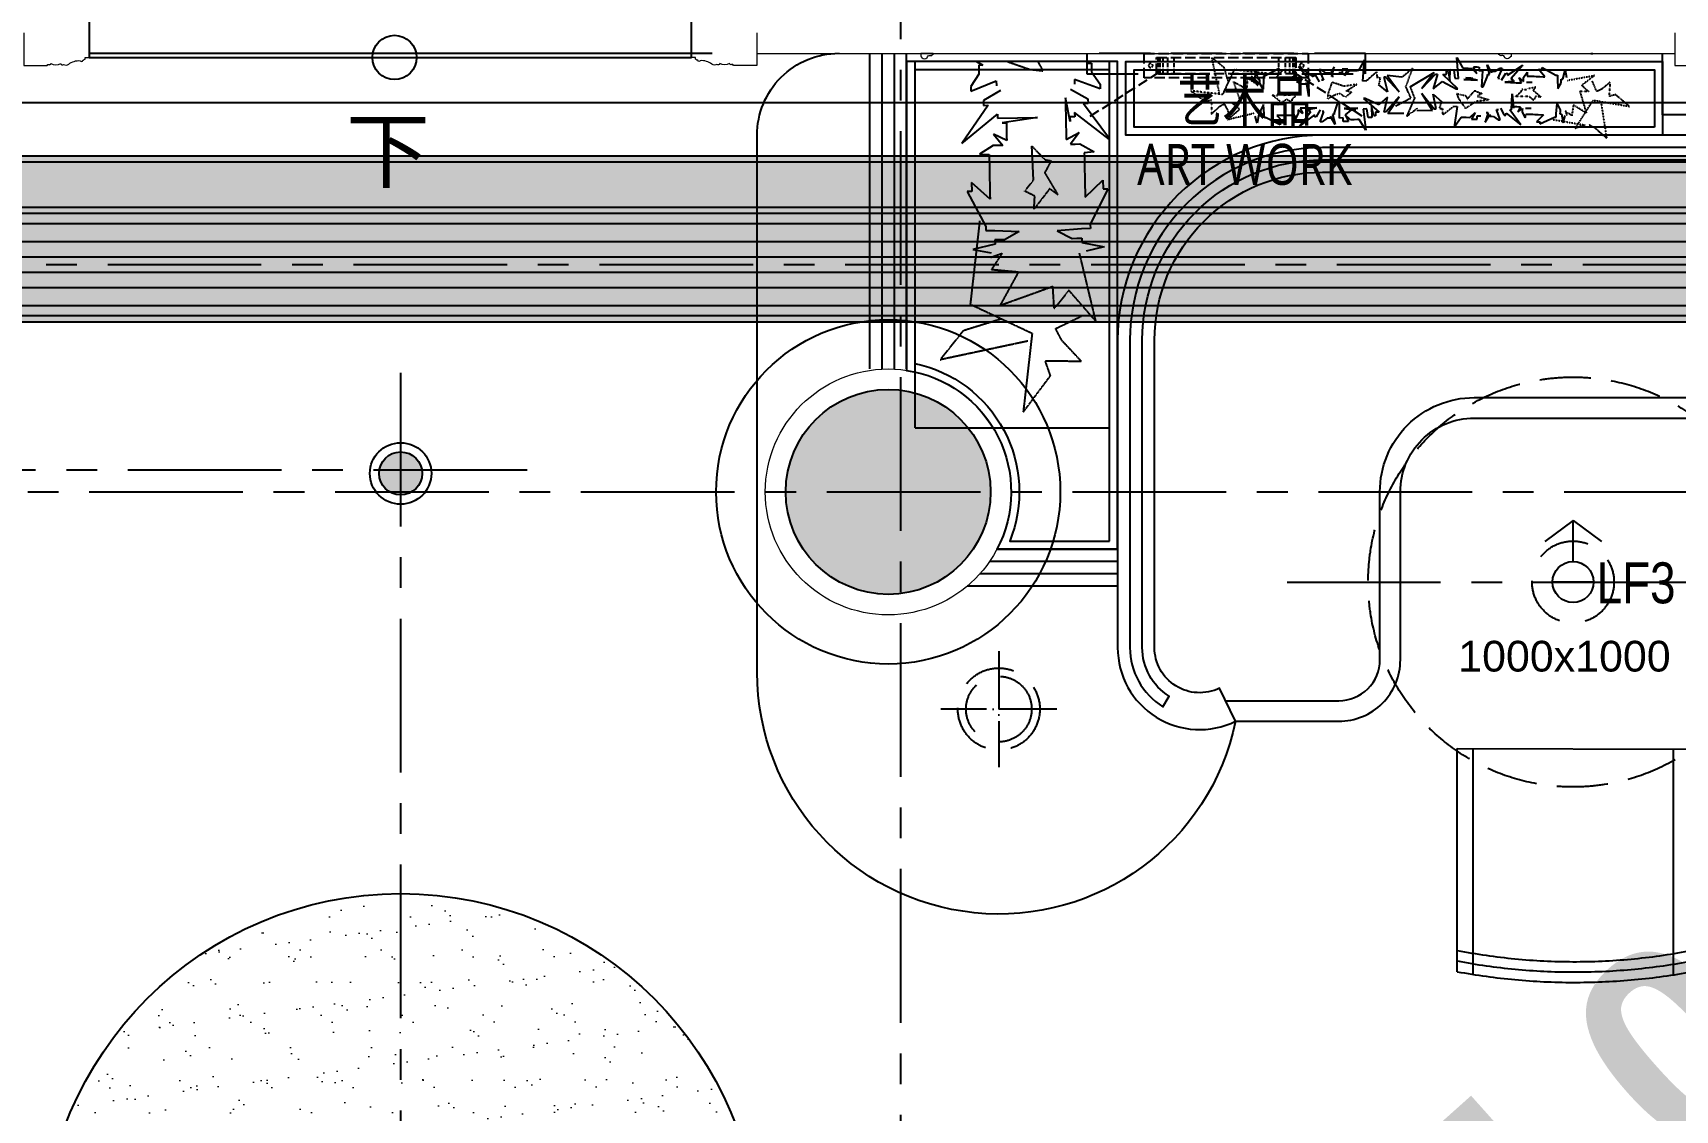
# Model space of a CAD drawing. Header units: millimetres. Extents: x -6033 to 120673, y -816267322945 to 90533.
# Drawn here: x 51262 to 55271, y 69712 to 72340 of the extents above; entities that cross this region are included whole.
import ezdxf
from ezdxf.enums import TextEntityAlignment as Align
from ezdxf.xclip import XClip

# ---------------------------------------------------------------- set-up
doc = ezdxf.new("R2010")
doc.units = ezdxf.units.MM
for name, pattern in [('Hidden', [7.14375, 4.7625, -2.38125]), ('I-AR$0$CENTER', [2, 1.25, -0.25, 0.25, -0.25]), ('I-CEILING$0$CENTER', [2, 1.25, -0.25, 0.25, -0.25]), ('I-PLAN$0$ACAD_ISO02W100', [15, 12, -3]), ('I-PLAN$0$DASH', [0.35, 0.25, -0.1]), ('I-PLAN$0$DASHED', [19.05, 12.7, -6.35]), ('I-PLAN$0$DOTE', [61.468, 50.8, -5.08, 0.508, -5.08]), ('I-PLAN$0$HIDDEN2', [0.1875, 0.125, -0.0625])]:
    doc.linetypes.add(name, pattern=pattern)
for name, color, linetype in [('I-AR$0$A-LOL061W1', 252, 'Continuous'), ('I-AR$0$D-BASE-WALL', 4, 'Continuous'), ('I-CEILING$0$0-LIGHT-RC', 1, 'Continuous'), ('I-CEILING$0$0-LIGHT-TXT', 90, 'Continuous'), ('I-CEILING$0$EQUIP_喷头', 90, 'Continuous'), ('I-CEILING$0$I-GRID', 252, 'I-CEILING$0$CENTER'), ('I-CEILING$0$I-RCP', 2, 'Continuous'), ('I-CEILING$0$I-RCP-AIR', 64, 'Continuous'), ('I-CEILING$0$I-RCP-COVER', 10, 'Continuous'), ('I-PLAN$0$0-建-楼梯', 1, 'Continuous'), ('I-PLAN$0$A-stairs', 2, 'Continuous'), ('I-PLAN$0$FURN', 1, 'Continuous'), ('I-PLAN$0$I-PL-FURN', 1, 'I-PLAN$0$DASH'), ('I-PLAN$0$I-PL-IDS-MILL', 40, 'Continuous'), ('I-PLAN$0$I-PL-LIGHT', 1, 'I-PLAN$0$HIDDEN2'), ('I-PLAN$0$ID-TEXT-HEADING-3', 3, 'Continuous'), ('I-PLAN$0$L-ELEV-MARK', 253, 'Continuous'), ('I-PLAN$0$P-平面活动家具', 1, 'Continuous'), ('ISH-Refe1', 50, 'Continuous'), ('流线', 10, 'Continuous')]:
    doc.layers.add(name, color=color, linetype=linetype)
for name, color, linetype, lineweight in [('I-AR$0$GZET_COL_GRID_1-200_轴线', 8, 'I-AR$0$CENTER', 25), ('I-AR$0$I-SCOPE', 252, 'Continuous', 35), ('I-CEILING$0$_ACM-A-DETL', 7, 'Continuous', 9), ('I-CEILING$0$_ACM-A-HACH', 251, 'Continuous', 9), ('I-PLAN$0$I-PL-WALL-FHINISH', 73, 'Continuous', 13)]:
    doc.layers.add(name, color=color, linetype=linetype, lineweight=lineweight)
doc.styles.add('HB35Norm', font='ARCHSTYL.SHX', dxfattribs={"width": 0.8, "height": 3.5})
doc.styles.add('I-CEILING$0$I-CEILING$0$ar', font='arial.ttf', dxfattribs={"width": 0.8})
doc.styles.add('I-CEILING$0$黑体', font='simhei.ttf', dxfattribs={"height": 600})
doc.styles.add('I-PLAN$0$Arial', font='ARIALUNI.ttf')
doc.styles.add('Key PLAN$0$Arial_B_2', font='arialbd.ttf', dxfattribs={"height": 5})

# ---------------------------------------------------------------- blocks, each defined once
blk = doc.blocks.new('I-AR$0$海龙_1211170131')
at = {"layer": 'I-AR$0$GZET_COL_GRID_1-200_轴线', "ltscale": 300}
for p, q in [((53155, 86275), (53155, 59995)), ((-2225, 70995), (116415, 70995))]:
    blk.add_line(p, q, dxfattribs=at)
blk = doc.blocks.new('I-AR')
at = {"layer": 'I-AR$0$A-LOL061W1'}
blk.add_hatch(color=256, dxfattribs=at).paths.add_polyline_path([(53100, 71220, 1), (53600, 71220, 1)])
at = {"layer": 'I-AR$0$I-SCOPE'}
h = blk.add_hatch(dxfattribs=at)
h.set_pattern_fill('ANSI31', color=256, scale=200)
h.paths.add_polyline_path([(63300, 72640), (66630, 72640), (66630, 70889.4), (90600, 70890), (90600, 66390), (96650, 66390), (96650, 24876.4), (18340, 24876.4), (18340, 66390), (48090, 66390), (48090, 72640), (51400, 72640), (51400, 72649.9), (52869.5, 72649.9), (52869.5, 72640), (55240, 72640), (55240, 72790), (59460, 72790), (59460, 72640), (61830.5, 72640), (61830.5, 72649.9), (63300, 72649.9)], flags=16)
h.paths.add_polyline_path([(7330, 0), (7330, -1770), (11180, -1770), (11180, 0), (18450, 0), (18450, 2900), (27550, 2900), (27550, 18090), (37037.3, 18090), (37037.3, 17350), (96200, 17350), (96200, 18120), (114640, 18120), (114640, 84500), (0, 84500), (0, 0)])
at = {"layer": 'I-AR$0$D-BASE-WALL'}
blk.add_circle((53350, 71220), 250, dxfattribs=at)
at = {"layer": 'I-AR$0$GZET_COL_GRID_1-200_轴线'}
blk.add_blockref('I-AR$0$海龙_1211170131', (225, 225), dxfattribs=at)
blk = doc.blocks.new('I-PLAN$0$091116-BRASSERIE$0$Floor_03$0$Y_03_Floor$0$3rd-Floor-rest$0$A$C41AE3FBC')
at = {"layer": 'I-PLAN$0$I-PL-FURN', "ltscale": 500}
for p, q in [((-9.62, -6), (-9.62, 15.76)), ((9.62, -6.06), (9.62, 15.7))]:
    blk.add_line(p, q, dxfattribs=at)
blk.add_lwpolyline([(11.12, 15.38), (11.12, -6.06), (-11.12, -6), (-11.12, 15.44)], dxfattribs=at)
for centre, radius, start, end in [((-0.15, -45.9), 62.31, 79.5796, 100.1371), ((-0.15, -45.25), 60.66, 79.2974, 100.4193), ((-0.14, -44.6), 59.02, 78.9991, 100.7176)]:
    blk.add_arc(centre, radius, start, end, dxfattribs=at)
blk = doc.blocks.new('I-PLAN$0$K_09291619781205185865')
at = {"layer": 'I-PLAN$0$I-PL-IDS-MILL'}
for p, q in [((-4115.6, 1229.9), (-4115.6, 1999.9)), ((-4025.6, 1229.9), (-4025.6, 1999.9)), ((-3510.6, 790), (-3805.2, 790)), ((-3510.6, 700), (-3877.9, 700))]:
    blk.add_line(p, q, dxfattribs=at)
at = {"layer": 'I-PLAN$0$I-PL-IDS-MILL', "color": 8}
for p, q in [((-4085.6, 1229.9), (-4085.6, 1999.9)), ((-4055.6, 1229.9), (-4055.6, 1999.9)), ((-3510.6, 730), (-3846.9, 730)), ((-3510.6, 760), (-3823.3, 760))]:
    blk.add_line(p, q, dxfattribs=at)
at = {"layer": 'I-PLAN$0$I-PL-IDS-MILL'}
for points in [[(-3222.8, 370.3, -0.902706), (-4390.6, 490), (-4390.6, 1800, -0.414214), (-4190.6, 2000)], [(-3247.2, 420.3), (-2970.6, 420.3, 0.414214), (-2870.6, 520.3), (-2870.6, 930, -0.414214), (-2640.6, 1160), (2499.4, 1160, -0.414214), (2729.4, 930), (2729.4, 520.3, 0.414214), (2829.4, 420.3), (3106.1, 420.3)]]:
    blk.add_lwpolyline(points, format="xyb", dxfattribs=at)
blk.add_lwpolyline([(2869.4, 1800), (-3010.6, 1800, 0.414214), (-3510.6, 1300), (-3510.6, 550, 0.554397), (-3222.8, 370.3), (-3262.3, 451.1, -0.554397), (-3420.6, 550), (-3420.6, 1300, -0.414214), (-3010.6, 1710), (2869.4, 1710, -0.414214), (3279.4, 1300), (3279.4, 550, -0.554397), (3121.2, 451.1), (3081.7, 370.3, 0.554397), (3369.4, 550), (3369.4, 1300, 0.414214)], format="xyb", close=True, dxfattribs=at)
at = {"layer": 'I-PLAN$0$I-PL-IDS-MILL', "color": 8}
blk.add_lwpolyline([(3243.6, 431.3), (3259.5, 405.8, 0.258654), (3339.4, 550), (3339.4, 1300, 0.414214), (2869.4, 1770), (-3010.6, 1770, 0.414214), (-3480.6, 1300), (-3480.6, 550, 0.258654), (-3400.6, 405.8), (-3384.7, 431.3, -0.258654), (-3450.6, 550), (-3450.6, 1300, -0.414214), (-3010.6, 1740), (2869.4, 1740, -0.414214), (3309.4, 1300), (3309.4, 550, -0.258654)], format="xyb", close=True, dxfattribs=at)
blk.add_lwpolyline([(-3222.8, 370.3), (-2970.6, 370.3, 0.414214), (-2820.6, 520.3), (-2820.6, 930, -0.414214), (-2640.6, 1110), (2499.4, 1110, -0.414214), (2679.4, 930), (2679.4, 520.3, 0.414214), (2829.4, 370.3), (3081.7, 370.3)], format="xyb", dxfattribs=at)
blk = doc.blocks.new('*U472')
at = {"layer": 'I-PLAN$0$I-PL-WALL-FHINISH'}
blk.add_lwpolyline([(0, 0), (2240.5, 0)], dxfattribs=at)
for points in [[(205, -1), (200, -1), (200, 0), (205, 0)], [(2035.5, -1), (2040.5, -1), (2040.5, 0), (2035.5, 0)]]:
    blk.add_lwpolyline(points, close=True, dxfattribs=at)
for points in [[(400, 0), (400, -8, -0.320816), (402.7, -10.6), (403.3, -10.6, 0.466827), (414.7, -10.6), (415.3, -10.6, -0.468154), (422.7, -5.5), (423.3, -4.8, 0.645582), (426.7, -4.6), (427.3, -4.6, -0.415157), (430, -3.3), (430, 0)], [(1840.5, 0), (1840.5, -8, 0.320816), (1837.8, -10.6), (1837.2, -10.6, -0.466827), (1825.8, -10.6), (1825.2, -10.6, 0.468154), (1817.8, -5.5), (1817.2, -4.8, -0.645582), (1813.8, -4.6), (1813.2, -4.6, 0.415157), (1810.5, -3.3), (1810.5, 0)]]:
    blk.add_lwpolyline(points, format="xyb", close=True, dxfattribs=at)
blk = doc.blocks.new('I-PLAN$0$海龙工具_镜前灯')
at = {"color": 8, "linetype": 'I-PLAN$0$DASH', "ltscale": 40}
for p, q in [((-167, 143.5), (-167, 103.5)), ((-162.2, 143.5), (-162.2, 103.5)), ((-154.5, 143.5), (-154.5, 103.5)), ((-143.4, 143.5), (-143.4, 103.5)), ((-127.5, 143.5), (-127.5, 103.5)), ((127.8, 143.5), (127.8, 103.5)), ((143.8, 143.5), (143.8, 103.5)), ((154.9, 143.5), (154.9, 103.5)), ((162.6, 143.5), (162.6, 103.5)), ((167.4, 143.5), (167.4, 103.5))]:
    blk.add_line(p, q, dxfattribs=at)
at = {"color": 8, "linetype": 'I-PLAN$0$DASH', "ltscale": 100}
for p, q in [((-331.6, 0.4), (-169.8, 103.5)), ((332, 0.4), (170.2, 103.5))]:
    blk.add_line(p, q, dxfattribs=at)
at = {"linetype": 'I-PLAN$0$DASH', "ltscale": 100}
blk.add_lwpolyline([(-199.8, 93.5), (200.2, 93.5), (200.2, 153.5), (-199.8, 153.5)], close=True, dxfattribs=at)
at = {"color": 8, "linetype": 'I-PLAN$0$DASH', "ltscale": 100}
blk.add_lwpolyline([(-169.8, 103.5), (170.2, 103.5), (170.2, 143.5), (-169.8, 143.5)], close=True, dxfattribs=at)
at = {"color": 8, "linetype": 'I-PLAN$0$DASH', "ltscale": 31.415927}
for centre in [(-184.2, 123.9), (184.6, 123.9)]:
    blk.add_circle(centre, 5, dxfattribs=at)
blk = doc.blocks.new('I-PLAN$0$海龙_1212224832')
at = {"layer": 'I-PLAN$0$I-PL-LIGHT', "linetype": 'I-PLAN$0$DOTE', "ltscale": 2.783885}
for p, q in [((0, 0), (0, -282.8)), ((141.4, -141.4), (-141.4, -141.4))]:
    blk.add_line(p, q, dxfattribs=at)
at = {"layer": 'I-PLAN$0$I-PL-LIGHT', "linetype": 'I-PLAN$0$DASHED', "ltscale": 10}
for radius in [100, 80]:
    blk.add_circle((0, -141.4), radius, dxfattribs=at)
blk = doc.blocks.new('I-PLAN$0$2008092313492155')
at = {"color": 8, "linetype": 'Continuous'}
for p, q in [((934.4, 242.3), (896.3, 177.2)), ((922.7, 113.9), (934.4, 242.3)), ((1506.5, 129.9), (1497.3, 258.4)), ((1497.3, 258.4), (1534.1, 192.7)), ((623.4, 138.9), (530.1, 203.5)), ((530.1, 203.5), (602.1, 116.8)), ((748.4, 201), (721.6, 152.3)), ((733.4, 140.9), (748.4, 201)), ((1682.5, 213.5), (1708.3, 164.3)), ((1696.2, 153.1), (1682.5, 213.5)), ((1806.2, 148.9), (1900.7, 211.6)), ((1900.7, 211.6), (1827, 126.4)), ((271.8, 176.5), (263, 132.2)), ((284.9, 122.4), (271.8, 176.5)), ((413.1, 190.7), (327.9, 144.9)), ((394.7, 134.6), (435, 179.6)), ((413.3, 179.2), (413.1, 190.7)), ((435, 179.6), (413.3, 179.2)), ((413.3, 179.2), (413.3, 179.2)), ((435, 179.6), (435, 179.6)), ((504.4, 160.8), (503.3, 136.6)), ((525.2, 126.9), (504.4, 160.8)), ((504.4, 160.8), (504.4, 160.8)), ((669.1, 181.5), (657.5, 181.3)), ((657.5, 181.3), (682.7, 119.5)), ((657.5, 181.3), (657.5, 181.3)), ((669.1, 181.5), (669.1, 181.5)), ((699.7, 162), (669.1, 181.5)), ((711.3, 162.2), (699.7, 162)), ((699.7, 162), (699.7, 162)), ((721.4, 162.4), (711.3, 162.2)), ((711.3, 162.2), (711.3, 162.2)), ((721.6, 152.3), (721.4, 162.4)), ((798.1, 163.8), (776.4, 163.4)), ((809.3, 185.8), (797.7, 185.5)), ((797.7, 185.5), (798.1, 163.8)), ((797.7, 185.5), (797.7, 185.5)), ((819.4, 185.9), (809.3, 185.8)), ((809.3, 185.8), (809.3, 185.8)), ((811.7, 145.5), (831, 186.2)), ((842.8, 176.2), (811.7, 145.5)), ((831, 186.2), (819.4, 185.9)), ((819.4, 185.9), (819.4, 185.9)), ((864.5, 176.7), (842.8, 176.2)), ((842.8, 176.2), (842.8, 176.2)), ((886.2, 177.1), (864.5, 176.7)), ((864.5, 176.7), (864.5, 176.7)), ((896.3, 177.2), (886.2, 177.1)), ((886.2, 177.1), (886.2, 177.1)), ((896.3, 177.2), (896.3, 177.2)), ((1211.4, 78.6), (1357.7, 166.1)), ((1357.7, 166.1), (1283.7, 68.5)), ((1357.7, 166.1), (1357.7, 166.1)), ((1432.6, 153.1), (1433, 163.3)), ((1433, 163.3), (1433.4, 174.8)), ((1433, 163.3), (1433, 163.3)), ((1433.4, 174.8), (1433.4, 174.8)), ((1433.4, 174.8), (1445, 174.4)), ((1445, 174.4), (1454.4, 117.7)), ((1445, 174.4), (1445, 174.4)), ((1454.4, 117.7), (1456.9, 184.1)), ((1456.9, 184.1), (1478.6, 183.2)), ((1478.6, 183.2), (1484.8, 130.7)), ((1478.6, 183.2), (1478.6, 183.2)), ((1534.1, 192.7), (1534.1, 192.7)), ((1534.1, 192.7), (1544.2, 192.3)), ((1544.2, 192.3), (1544.2, 192.3)), ((1544.2, 192.3), (1565.9, 191.4)), ((1565.9, 191.4), (1565.9, 191.4)), ((1565.9, 191.4), (1587.6, 190.6)), ((1587.6, 190.6), (1618.1, 159.3)), ((1587.6, 190.6), (1587.6, 190.6)), ((1618.1, 159.3), (1599.5, 200.3)), ((1599.5, 200.3), (1611.1, 199.8)), ((1611.1, 199.8), (1611.1, 199.8)), ((1611.1, 199.8), (1621.2, 199.5)), ((1621.2, 199.5), (1621.2, 199.5)), ((1621.2, 199.5), (1632.8, 199)), ((1632.8, 199), (1632, 177.3)), ((1632, 177.3), (1653.7, 176.5)), ((1632.8, 199), (1632.8, 199)), ((1653.7, 176.5), (1647.9, 78.5)), ((1708.3, 164.3), (1708.7, 174.4)), ((1708.7, 174.4), (1718.8, 174)), ((1718.8, 174), (1718.8, 174)), ((1718.8, 174), (1730.3, 173.5)), ((1730.3, 173.5), (1761.3, 192.5)), ((1730.3, 173.5), (1730.3, 173.5)), ((1772.9, 192), (1746.5, 130.7)), ((1761.3, 192.5), (1761.3, 192.5)), ((1761.3, 192.5), (1772.9, 192)), ((1769.2, 119.7), (1795.1, 160.9)), ((1772.9, 192), (1772.9, 192)), ((1795.1, 160.9), (1795.1, 160.9)), ((1795.1, 160.9), (1806.6, 160.5)), ((1806.6, 160.5), (1806.2, 148.9)), ((1806.6, 160.5), (1806.6, 160.5)), ((1904.2, 135), (1925.6, 168.5)), ((1925.6, 168.5), (1926.2, 144.3)), ((1925.6, 168.5), (1925.6, 168.5)), ((1995.3, 185.9), (2017, 185)), ((1995.3, 185.9), (1995.3, 185.9)), ((2034.7, 140.1), (1995.3, 185.9)), ((2017, 185), (2017.4, 196.6)), ((2017, 185), (2017, 185)), ((2017.4, 196.6), (2101.7, 149.1)), ((2144.3, 125.8), (2158.4, 179.6)), ((2158.4, 179.6), (2166.4, 135.1)), ((295, 122.6), (284.9, 122.4)), ((295, 122.6), (295, 122.6)), ((295.2, 111.1), (295, 122.6)), ((318.2, 123.1), (315.3, 63.7)), ((327.9, 144.9), (317.8, 144.8)), ((317.8, 144.8), (318.2, 123.1)), ((317.8, 144.8), (317.8, 144.8)), ((318.2, 123.1), (318.2, 123.1)), ((327.9, 144.9), (327.9, 144.9)), ((404.8, 134.8), (394.7, 134.6)), ((394.7, 134.6), (394.7, 134.6)), ((426.5, 135.2), (404.8, 134.8)), ((404.8, 134.8), (404.8, 134.8)), ((448.3, 135.6), (426.5, 135.2)), ((426.5, 135.2), (426.5, 135.2)), ((459.8, 135.8), (448.3, 135.6)), ((448.3, 135.6), (448.3, 135.6)), ((481.5, 136.2), (459.8, 135.8)), ((459.8, 135.8), (459.8, 135.8)), ((493.1, 136.5), (481.5, 136.2)), ((481.5, 136.2), (481.5, 136.2)), ((503.3, 136.6), (493.1, 136.5)), ((493.1, 136.5), (493.1, 136.5)), ((503.3, 136.6), (503.3, 136.6)), ((525.2, 126.9), (525.2, 126.9)), ((525.4, 115.3), (525.2, 126.9)), ((552.8, 126.4), (525.6, 103.8)), ((537.4, 93.9), (552.8, 126.4)), ((634.8, 150.7), (623.2, 150.5)), ((623.2, 150.5), (623.4, 138.9)), ((623.2, 150.5), (623.2, 150.5)), ((634.8, 150.7), (634.8, 150.7)), ((659.7, 108.9), (634.8, 150.7)), ((745, 141.1), (733.4, 140.9)), ((745, 141.1), (745, 141.1)), ((1018.7, 136.1), (1007.1, 135.9)), ((1018.7, 136.1), (1018.7, 136.1)), ((1062.1, 136.9), (1050.6, 136.7)), ((1050.6, 136.7), (1074.3, 47.2)), ((1144.2, 48.1), (1062.1, 136.9)), ((1072.1, 147.2), (1072.1, 147.2)), ((1162.2, 136.6), (1072.1, 147.2)), ((1072.1, 147.2), (1144.2, 48.1)), ((1283.7, 68.5), (1367.5, 155.6)), ((1379.1, 155.2), (1353.5, 66.2)), ((1367.5, 155.6), (1379.1, 155.2)), ((1410.9, 154), (1410.9, 154)), ((1502.1, 66.5), (1410.9, 154)), ((1410.9, 154), (1422.5, 153.5)), ((1422.5, 153.5), (1422.5, 153.5)), ((1422.5, 153.5), (1432.6, 153.1)), ((1432.6, 153.1), (1432.6, 153.1)), ((1484.8, 130.7), (1506.5, 129.9)), ((1484.8, 130.7), (1484.8, 130.7)), ((1539.1, 122.5), (1539.1, 122.5)), ((1560.8, 121.6), (1539.1, 122.5)), ((1539.1, 122.5), (1623, 119.2)), ((1551.1, 133.6), (1561.3, 133.2)), ((1623, 119.2), (1551.1, 133.6)), ((1561.3, 133.2), (1572.8, 132.8)), ((1561.3, 133.2), (1561.3, 133.2)), ((1572.8, 132.8), (1583, 132.4)), ((1572.8, 132.8), (1572.8, 132.8)), ((1583, 132.4), (1594.5, 131.9)), ((1583, 132.4), (1583, 132.4)), ((1594.5, 131.9), (1594.5, 131.9)), ((1658, 78.1), (1684.3, 143.5)), ((1684.3, 143.5), (1684.7, 153.6)), ((1684.3, 143.5), (1684.3, 143.5)), ((1684.7, 153.6), (1684.7, 153.6)), ((1684.7, 153.6), (1696.2, 153.1)), ((1746.5, 130.7), (1758.1, 130.3)), ((1746.5, 130.7), (1746.5, 130.7)), ((1758.1, 130.3), (1758.1, 130.3)), ((1827, 126.4), (1837.2, 126)), ((1837.2, 126), (1836.7, 114.4)), ((1876.5, 135), (1903.3, 111.9)), ((1891.3, 102.2), (1876.5, 135)), ((1903.3, 111.9), (1903.7, 123.4)), ((1903.7, 123.4), (1904.2, 135)), ((1903.7, 123.4), (1903.7, 123.4)), ((1904.2, 135), (1904.2, 135)), ((1926.2, 144.3), (1926.2, 144.3)), ((1926.2, 144.3), (1936.4, 143.9)), ((1936.4, 143.9), (1936.4, 143.9)), ((1936.4, 143.9), (1947.9, 143.5)), ((1947.9, 143.5), (1947.9, 143.5)), ((1947.9, 143.5), (1969.6, 142.6)), ((1969.6, 142.6), (1969.6, 142.6)), ((1969.6, 142.6), (1981.2, 142.2)), ((1981.2, 142.2), (1981.2, 142.2)), ((1981.2, 142.2), (2002.9, 141.4)), ((2002.9, 141.4), (2002.9, 141.4)), ((2002.9, 141.4), (2024.6, 140.5)), ((2024.6, 140.5), (2024.6, 140.5)), ((2024.6, 140.5), (2034.7, 140.1)), ((2034.7, 140.1), (2034.7, 140.1)), ((2101.7, 149.1), (2101.7, 149.1)), ((2101.7, 149.1), (2111.9, 148.7)), ((2111.9, 148.7), (2111, 127.1)), ((2111, 127.1), (2112.8, 67.6)), ((2111, 127.1), (2111, 127.1)), ((2111.9, 148.7), (2111.9, 148.7)), ((2133.7, 114.6), (2134.2, 126.2)), ((2134.2, 126.2), (2134.2, 126.2)), ((2134.2, 126.2), (2144.3, 125.8)), ((295.2, 111.1), (295.2, 111.1)), ((295.5, 99.5), (295.2, 111.1)), ((295.5, 99.5), (295.5, 99.5)), ((315.3, 63.7), (295.5, 99.5)), ((525.4, 115.3), (525.4, 115.3)), ((525.6, 103.8), (525.4, 115.3)), ((525.6, 103.8), (525.6, 103.8)), ((547.5, 94.1), (537.4, 93.9)), ((559.1, 94.3), (547.5, 94.1)), ((547.5, 94.1), (547.5, 94.1)), ((570.6, 94.5), (559.1, 94.3)), ((559.1, 94.3), (559.1, 94.3)), ((580.8, 94.7), (570.6, 94.5)), ((570.6, 94.5), (570.6, 94.5)), ((580.6, 104.8), (580.8, 94.7)), ((580.6, 104.8), (580.6, 104.8)), ((593.8, 18.6), (580.6, 104.8)), ((580.8, 94.7), (580.8, 94.7)), ((602.1, 116.8), (592, 116.6)), ((592, 116.6), (593.8, 18.6)), ((682.7, 119.5), (671.1, 119.3)), ((671.1, 119.3), (671.1, 119.3)), ((682.7, 119.5), (682.7, 119.5)), ((944.4, 114.3), (922.7, 113.9)), ((1074.3, 47.2), (1019.1, 92.4)), ((1019.1, 92.4), (1019.1, 92.4)), ((1353.5, 66.2), (1409.6, 110.3)), ((1409.6, 110.3), (1409.6, 110.3)), ((1409.6, 110.3), (1492, 66.9)), ((1848.3, 114), (1789.7, 106.1)), ((1789.7, 106.1), (1858, 103.5)), ((1789.7, 106.1), (1789.7, 106.1)), ((1836.7, 114.4), (1836.7, 114.4)), ((1836.7, 114.4), (1848.3, 114)), ((1848.3, 114), (1848.3, 114)), ((1858, 103.5), (1858, 103.5)), ((1858, 103.5), (1869.6, 103)), ((1869.6, 103), (1869.6, 103)), ((1869.6, 103), (1881.2, 102.6)), ((1881.2, 102.6), (1881.2, 102.6)), ((1881.2, 102.6), (1891.3, 102.2)), ((1903.3, 111.9), (1903.3, 111.9)), ((1922.5, 107.7), (1932.6, 107.3)), ((1932.6, 107.3), (1944.2, 106.9)), ((1932.6, 107.3), (1932.6, 107.3)), ((1944.2, 106.9), (1955.7, 106.5)), ((1944.2, 106.9), (1944.2, 106.9)), ((1955.7, 106.5), (1955.7, 106.5)), ((2112.8, 67.6), (2133.3, 103)), ((2133.3, 103), (2133.7, 114.6)), ((2133.3, 103), (2133.3, 103)), ((2133.7, 114.6), (2133.7, 114.6)), ((315.3, 63.7), (315.3, 63.7)), ((1492, 66.9), (1502.1, 66.5)), ((1492, 66.9), (1492, 66.9)), ((1502.1, 66.5), (1502.1, 66.5)), ((1647.9, 78.5), (1658, 78.1)), ((1647.9, 78.5), (1647.9, 78.5)), ((1658, 78.1), (1658, 78.1)), ((2112.8, 67.6), (2112.8, 67.6)), ((593.8, 18.6), (593.8, 18.6)), ((936.8, 6.7), (926.6, 6.6)), ((926.6, 6.6), (926.6, 6.6)), ((926.6, 6.6), (1022.7, -75.6)), ((936.8, 6.7), (936.8, 6.7)), ((1021.4, -31.9), (936.8, 6.7)), ((1074.9, 15.3), (1021.4, -31.9)), ((1054.5, -75), (1074.9, 15.3)), ((1144.8, 17), (1066.1, -74.8)), ((1076.4, -84.7), (1144.8, 17)), ((1348.8, -65.7), (1282.5, 37.4)), ((1282.5, 37.4), (1359.4, -55.9)), ((1352.3, 34.3), (1404.8, -13.9)), ((1370.9, -56.4), (1352.3, 34.3)), ((1829.9, -62.4), (1833.7, 35.5)), ((1833.7, 35.5), (1833.7, 35.5)), ((1833.7, 35.5), (1841.9, -51.3)), ((317, -29.4), (298.5, -65.9)), ((322.1, -88.6), (317, -29.4)), ((317, -29.4), (317, -29.4)), ((771.6, -13.9), (749.1, -80.7)), ((781.7, -13.8), (771.6, -13.9)), ((771.6, -13.9), (771.6, -13.9)), ((781.5, -111.9), (781.7, -13.8)), ((781.7, -13.8), (781.7, -13.8)), ((1021.4, -31.9), (1021.4, -31.9)), ((1404.8, -13.9), (1404.8, -13.9)), ((1478.2, -40.1), (1499.9, -40.9)), ((2102.9, -84.5), (2109.2, -25.4)), ((2109.2, -25.4), (2109.2, -25.4)), ((2109.2, -25.4), (2126.9, -62.3)), ((298.5, -65.9), (298.5, -65.9)), ((298.5, -65.9), (298.8, -77.5)), ((298.8, -77.5), (298.8, -77.5)), ((298.8, -77.5), (299, -89.1)), ((556.7, -83.2), (528.7, -61.6)), ((528.7, -61.6), (528.7, -61.6)), ((528.7, -61.6), (528.9, -73.2)), ((528.9, -73.2), (528.9, -73.2)), ((528.9, -73.2), (529.1, -84.8)), ((536.9, -161.1), (605.6, -71.8)), ((550.2, -51.1), (540.1, -51.3)), ((540.1, -51.3), (556.7, -83.2)), ((561.8, -50.9), (550.2, -51.1)), ((550.2, -51.1), (550.2, -51.1)), ((573.4, -50.7), (561.8, -50.9)), ((561.8, -50.9), (561.8, -50.9)), ((641.8, -49.4), (573.4, -50.7)), ((573.4, -50.7), (573.4, -50.7)), ((583.7, -60.6), (641.8, -49.4)), ((595.3, -60.4), (583.7, -60.6)), ((583.7, -60.6), (583.7, -60.6)), ((595.5, -72), (595.3, -60.4)), ((595.3, -60.4), (595.3, -60.4)), ((605.6, -71.8), (595.5, -72)), ((662.9, -61.8), (639.5, -104.4)), ((641.8, -49.4), (641.8, -49.4)), ((663.4, -134.2), (686.3, -71.5)), ((686.3, -71.5), (674.7, -71.7)), ((674.7, -71.7), (674.7, -71.7)), ((686.3, -71.5), (686.3, -71.5)), ((892.8, -51.4), (808.9, -53)), ((808.9, -53), (881.5, -63.2)), ((849.6, -63.8), (816.1, -92.7)), ((859.8, -63.6), (849.6, -63.8)), ((849.6, -63.8), (849.6, -63.8)), ((871.3, -63.4), (859.8, -63.6)), ((859.8, -63.6), (859.8, -63.6)), ((871.1, -51.8), (892.8, -51.4)), ((881.5, -63.2), (871.3, -63.4)), ((871.3, -63.4), (871.3, -63.4)), ((892.8, -51.4), (892.8, -51.4)), ((947.6, -56.6), (925.9, -57)), ((925.9, -57), (942.3, -184.8)), ((947.6, -56.6), (947.6, -56.6)), ((956.7, -108.6), (947.6, -56.6)), ((977.1, -41.9), (978.4, -108.2)), ((989.8, -97.9), (977.1, -41.9)), ((1011.1, -75.8), (1000.9, -76)), ((1000.9, -76), (1000.9, -76)), ((1000.9, -76), (1001.1, -86.1)), ((1022.7, -75.6), (1011.1, -75.8)), ((1011.1, -75.8), (1011.1, -75.8)), ((1022.7, -75.6), (1022.7, -75.6)), ((1066.1, -74.8), (1054.5, -75)), ((1252.4, -63.5), (1348.8, -65.7)), ((1348.8, -65.7), (1348.8, -65.7)), ((1359.4, -55.9), (1370.9, -56.4)), ((1402.8, -57.6), (1402.8, -57.6)), ((1402.8, -57.6), (1414.3, -58)), ((1499.9, -40.9), (1480.9, -168.4)), ((1576.1, -107.7), (1608.9, -78.8)), ((1608.9, -78.8), (1587.3, -118.3)), ((1687.3, -78.7), (1669, -137.8)), ((1675.8, -78.2), (1687.3, -78.7)), ((1675.8, -78.2), (1675.8, -78.2)), ((1739.2, -60.2), (1739.2, -60.2)), ((1739.2, -60.2), (1750.7, -60.6)), ((1760.8, -123.3), (1739.2, -60.2)), ((1750.7, -60.6), (1750.7, -60.6)), ((1762.7, -50.9), (1785.3, -94)), ((1819.8, -62.1), (1829.9, -62.4)), ((1886.7, -152.7), (1819.8, -62.1)), ((1841.9, -51.3), (1842.3, -41.2)), ((1841.9, -51.3), (1841.9, -51.3)), ((1842.3, -41.2), (1852.5, -41.6)), ((1842.3, -41.2), (1842.3, -41.2)), ((1852.5, -41.6), (1864, -42)), ((1852.5, -41.6), (1852.5, -41.6)), ((1864, -42), (1875.6, -42.5)), ((1864, -42), (1864, -42)), ((1885.7, -42.9), (1868.4, -74.5)), ((1868.4, -74.5), (1896.9, -53.4)), ((1875.6, -42.5), (1885.7, -42.9)), ((1875.6, -42.5), (1875.6, -42.5)), ((1896.5, -65), (1896, -76.6)), ((1896, -76.6), (1896, -76.6)), ((1896, -76.6), (1914.8, -111.5)), ((1896.9, -53.4), (1896.5, -65)), ((1896.5, -65), (1896.5, -65)), ((1896.9, -53.4), (1896.9, -53.4)), ((1916.4, -50.8), (1926.5, -51.2)), ((1926.5, -51.2), (1926.5, -51.2)), ((1926.5, -51.2), (1938.1, -51.6)), ((1938.1, -51.6), (1938.1, -51.6)), ((1938.1, -51.6), (1949.6, -52)), ((1949.6, -52), (1949.6, -52)), ((2126.5, -73.8), (2126, -85.4)), ((2126.9, -62.3), (2126.5, -73.8)), ((2126.5, -73.8), (2126.5, -73.8)), ((2126.9, -62.3), (2126.9, -62.3)), ((277.8, -143.8), (267.3, -99.8)), ((288.8, -89.3), (277.8, -143.8)), ((299, -89.1), (288.8, -89.3)), ((299, -89.1), (299, -89.1)), ((322.5, -110.3), (322.1, -88.6)), ((322.1, -88.6), (322.1, -88.6)), ((332.7, -110.1), (322.5, -110.3)), ((322.5, -110.3), (322.5, -110.3)), ((419.5, -152.7), (332.7, -110.1)), ((332.7, -110.1), (332.7, -110.1)), ((409.2, -97.1), (399, -97.3)), ((399, -97.3), (441, -140.8)), ((399, -97.3), (399, -97.3)), ((430.9, -96.7), (409.2, -97.1)), ((409.2, -97.1), (409.2, -97.1)), ((452.6, -96.3), (430.9, -96.7)), ((430.9, -96.7), (430.9, -96.7)), ((464.2, -96.1), (452.6, -96.3)), ((452.6, -96.3), (452.6, -96.3)), ((485.9, -95.7), (464.2, -96.1)), ((464.2, -96.1), (464.2, -96.1)), ((497.5, -95.5), (485.9, -95.7)), ((485.9, -95.7), (485.9, -95.7)), ((507.6, -95.3), (497.5, -95.5)), ((497.5, -95.5), (497.5, -95.5)), ((509.6, -119.4), (507.6, -95.3)), ((507.6, -95.3), (507.6, -95.3)), ((529.1, -84.8), (509.6, -119.4)), ((509.6, -119.4), (509.6, -119.4)), ((529.1, -84.8), (529.1, -84.8)), ((627.7, -93.1), (536.9, -161.1)), ((627.9, -104.6), (627.7, -93.1)), ((639.5, -104.4), (627.9, -104.6)), ((627.9, -104.6), (627.9, -104.6)), ((639.5, -104.4), (639.5, -104.4)), ((704.8, -113.3), (675, -134)), ((716.4, -113.1), (704.8, -113.3)), ((704.8, -113.3), (704.8, -113.3)), ((726.5, -112.9), (716.4, -113.1)), ((716.4, -113.1), (716.4, -113.1)), ((754.9, -150.5), (726.4, -102.8)), ((726.4, -102.8), (726.5, -112.9)), ((749.3, -90.8), (737.7, -91)), ((737.7, -91), (754.9, -150.5)), ((749.1, -80.7), (749.1, -80.7)), ((749.1, -80.7), (749.3, -90.8)), ((749.3, -90.8), (749.3, -90.8)), ((803.3, -111.5), (781.5, -111.9)), ((803.7, -133.2), (803.3, -111.5)), ((816.1, -92.7), (836.9, -132.6)), ((848.3, -122.2), (816.1, -92.7)), ((978.4, -108.2), (956.7, -108.6)), ((956.7, -108.6), (956.7, -108.6)), ((1001.4, -97.7), (989.8, -97.9)), ((989.8, -97.9), (989.8, -97.9)), ((1001.1, -86.1), (1001.1, -86.1)), ((1001.1, -86.1), (1001.4, -97.7)), ((1001.4, -97.7), (1001.4, -97.7)), ((1172.9, -84.4), (1076.4, -84.7)), ((1076.4, -84.7), (1076.4, -84.7)), ((1480.9, -168.4), (1522.6, -105.6)), ((1522.6, -105.6), (1532.7, -106)), ((1522.6, -105.6), (1522.6, -105.6)), ((1532.7, -106), (1554.4, -106.9)), ((1532.7, -106), (1532.7, -106)), ((1554.4, -106.9), (1576.1, -107.7)), ((1554.4, -106.9), (1554.4, -106.9)), ((1576.1, -107.7), (1576.1, -107.7)), ((1587.3, -118.3), (1598.9, -118.7)), ((1598.9, -118.7), (1609, -119.1)), ((1598.9, -118.7), (1598.9, -118.7)), ((1609, -119.1), (1620.6, -119.5)), ((1609, -119.1), (1609, -119.1)), ((1620.6, -119.5), (1621.4, -97.9)), ((1620.6, -119.5), (1620.6, -119.5)), ((1621.4, -97.9), (1643.1, -98.7)), ((1669, -137.8), (1698.5, -90.7)), ((1698.5, -90.7), (1698.1, -100.8)), ((1698.1, -100.8), (1708.2, -101.2)), ((1708.2, -101.2), (1719.8, -101.6)), ((1708.2, -101.2), (1708.2, -101.2)), ((1719.8, -101.6), (1719.8, -101.6)), ((1719.8, -101.6), (1749.2, -122.9)), ((1785.3, -94), (1796.8, -94.5)), ((1785.3, -94), (1785.3, -94)), ((1796.8, -94.5), (1797.3, -82.9)), ((1796.8, -94.5), (1796.8, -94.5)), ((1797.3, -82.9), (1886.7, -152.7)), ((1914.8, -111.5), (1917.3, -87.5)), ((1914.8, -111.5), (1914.8, -111.5)), ((1917.3, -87.5), (1927.5, -87.9)), ((1917.3, -87.5), (1917.3, -87.5)), ((1927.5, -87.9), (1939, -88.3)), ((1927.5, -87.9), (1927.5, -87.9)), ((1939, -88.3), (1960.7, -89.2)), ((1939, -88.3), (1939, -88.3)), ((1960.7, -89.2), (1972.3, -89.6)), ((1960.7, -89.2), (1960.7, -89.2)), ((1972.3, -89.6), (1994, -90.5)), ((1972.3, -89.6), (1972.3, -89.6)), ((2025.8, -91.7), (1983, -134.3)), ((1994, -90.5), (2015.7, -91.3)), ((1994, -90.5), (1994, -90.5)), ((2004.2, -146.7), (2091.9, -105.8)), ((2015.7, -91.3), (2025.8, -91.7)), ((2015.7, -91.3), (2015.7, -91.3)), ((2025.8, -91.7), (2025.8, -91.7)), ((2091.9, -105.8), (2102.1, -106.2)), ((2091.9, -105.8), (2091.9, -105.8)), ((2102.1, -106.2), (2102.9, -84.5)), ((2102.1, -106.2), (2102.1, -106.2)), ((2102.9, -84.5), (2102.9, -84.5)), ((2126, -85.4), (2136.2, -85.8)), ((2126, -85.4), (2126, -85.4)), ((2136.2, -85.8), (2146.1, -140.5)), ((2146.1, -140.5), (2157.5, -96.7)), ((441, -140.8), (419.3, -141.2)), ((419.3, -141.2), (419.5, -152.7)), ((419.3, -141.2), (419.3, -141.2)), ((441, -140.8), (441, -140.8)), ((675, -134), (663.4, -134.2)), ((663.4, -134.2), (663.4, -134.2)), ((675, -134), (675, -134)), ((815.2, -133), (803.7, -133.2)), ((803.7, -133.2), (803.7, -133.2)), ((825.4, -132.8), (815.2, -133)), ((815.2, -133), (815.2, -133)), ((836.9, -132.6), (825.4, -132.8)), ((825.4, -132.8), (825.4, -132.8)), ((870, -121.8), (848.3, -122.2)), ((848.3, -122.2), (848.3, -122.2)), ((891.8, -121.4), (870, -121.8)), ((870, -121.8), (870, -121.8)), ((901.9, -121.2), (891.8, -121.4)), ((891.8, -121.4), (891.8, -121.4)), ((942.3, -184.8), (901.9, -121.2)), ((901.9, -121.2), (901.9, -121.2)), ((1749.2, -122.9), (1760.8, -123.3)), ((1749.2, -122.9), (1749.2, -122.9)), ((1760.8, -123.3), (1760.8, -123.3)), ((1983, -134.3), (1983, -134.3)), ((1983, -134.3), (2004.7, -135.1)), ((2004.7, -135.1), (2004.2, -146.7)), ((2004.7, -135.1), (2004.7, -135.1))]:
    blk.add_line(p, q, dxfattribs=at)
at = {"color": 8}
for p, q in [((138.1, 183), (67.3, 32)), ((341.1, 160), (138.1, 183)), ((-125.5, 53.8), (-36.4, -12.9)), ((67.3, 32), (-125.5, 53.8)), ((-36.4, -12.9), (0, 0)), ((0, 0), (-0.8, -87.8)), ((49.6, -40.5), (78.6, -25.4)), ((78.6, -25.4), (109, -88.2)), ((-0.8, -87.8), (49.6, -40.5))]:
    blk.add_line(p, q, dxfattribs=at)
for points in [[(48, 42.4), (2.5, 256.1), (74.4, 198.9), (102.7, 107.5)], [(945.2, 115.5), (1006.6, 169.6), (1011.1, 133.8), (1030, 134.1), (1021.2, 96.2)], [(1123.9, -38), (1217.5, 11), (1186, 78.5), (1227.4, 190.7), (1162.2, 136.6)], [(262.7, -82.9), (97.5, -122.6), (171.9, -57.8), (127.3, -22), (180.9, -18.6), (134.6, 109.8), (216, 65), (222.1, 131), (261.6, 104.9), (251.3, 133.9)], [(2170, 117.9), (2337.3, 148.1), (2259.2, 87.7), (2301.7, 49.4), (2248, 49.1), (2286.9, -81.8), (2208.2, -32.4), (2198.4, -97.9), (2160.4, -69.6), (2169, -99.2)], [(2077.9, -120.1), (2279.2, -154.7), (2219.9, -174.4), (2329, -2.9), (2549.8, -40.6), (2464.6, 31), (2427.6, 20.2), (2433.4, 107.8), (2380.4, 63.5), (2350.6, 50), (2323.8, 114.5)], [(458.8, 1.2), (405.4, -30.6), (419.7, -10.8), (370.2, 27.3), (401.9, 25.4), (413.7, 50), (440.9, 28.6), (523.8, 32.6), (490.3, 0.3), (488.1, -14.4), (458.8, 1.2)], [(1211.4, 78.6), (1239, 9.5), (1191.3, -100.2), (1259.4, -49.9)], [(1560.3, 2.8), (1605.9, 55.9), (1648.7, 37.2), (1621.6, 21.3), (1692.6, -0.4), (1614.7, -10.6), (1550.6, -53.5), (1509.4, 6.7), (1497.3, 37.4), (1551.7, 24), (1560.5, 6.6)], [(1926.4, 68.7), (1978, 76.5), (1962.6, 57.6), (2009.9, 16.7), (1978.3, 20.4), (1965.2, -3.5), (1939.2, 19.4), (1856.2, 20.2), (1891.5, 50.6), (1894.5, 65.1), (1923.7, 61.5)], [(1477.3, -41.2), (1412.9, -91.7), (1410.5, -55.7), (1391.6, -54.9), (1402.5, -17.6)], [(2377.2, -19.3), (2410.4, -235.4), (2342, -174.2), (2301.3, -153.1)]]:
    blk.add_lwpolyline(points, dxfattribs=at)
blk.add_lwpolyline([(784.1, 38), (817.2, 15.7), (853.5, 45), (823.2, 53.2), (886, 92.8), (808.1, 82.1), (735, 106.6), (711.1, 37.7), (707.6, 4.9), (756.5, 32.2), (784.1, 38)], close=True, dxfattribs=at)
blk = doc.blocks.new('I-PLAN')
at = {"layer": 'I-PLAN$0$0-建-楼梯'}
blk.add_lwpolyline([(52145, 72280.1, 0, 0, 0), (52145, 72871.9, 0, 80, 0), (52145, 72747.2, 0, 0, 0)], format="xyseb", dxfattribs=at)
at = {"layer": 'I-PLAN$0$A-stairs'}
blk.add_lwpolyline([(52869.5, 72280.1), (52869.5, 72599.9, 0.414214), (52819.5, 72649.9), (51450, 72649.9, 0.414214), (51400, 72599.9), (51400, 72280.1)], format="xyb", dxfattribs=at)
for points in [[(51400, 72280.1), (52869.5, 72280.1)], [(59460, 72290), (59460, 72140), (55240, 72140), (55240, 72290)]]:
    blk.add_lwpolyline(points, dxfattribs=at)
at = {"layer": 'I-PLAN$0$I-PL-FURN', "ltscale": 500}
blk.add_lwpolyline([(53834.9, 72240), (54515.1, 72240), (54515.1, 72290), (53834.9, 72290)], close=True, dxfattribs=at)
blk.add_circle((55021.4, 71000.1), 500, dxfattribs=at)
at = {"layer": 'I-PLAN$0$I-PL-IDS-MILL'}
for points in [[(53910, 71080.1), (53910, 72270), (53395, 72269.9), (53395, 71516.6, -0.516029), (53615.4, 71080.1)], [(53890, 71100.1), (53890, 72250), (53415, 72249.9), (53415, 71533.3, -0.467875), (53646.7, 71100.1)]]:
    blk.add_lwpolyline(points, format="xyb", close=True, dxfattribs=at)
for points in [[(55240, 72090.1), (53930, 72090.1), (53930, 72269.9), (55240, 72269.9)], [(55220, 72110.1), (53950, 72110.1), (53950, 72249.9), (55220, 72249.9)]]:
    blk.add_lwpolyline(points, close=True, dxfattribs=at)
at = {"layer": 'I-PLAN$0$I-PL-LIGHT', "linetype": 'I-PLAN$0$DASHED', "ltscale": 10}
blk.add_circle((55021.4, 71000.1), 100, dxfattribs=at)
at = {"layer": 'I-PLAN$0$I-PL-WALL-FHINISH'}
for points in [[(51240, 72340), (51240, 72260), (51297, 72260, -0.37825), (51301.8, 72263, 0.623496), (51306.5, 72265, 0.284819), (51330.4, 72265, 0.636149), (51337.5, 72263, 0.282378), (51349.8, 72263.5, -0.186128), (51378.1, 72272.1, 0.824383), (51384, 72273.1), (51386.4, 72273.1, -0.262247), (51390, 72276.1), (51390, 72280.1), (51400, 72280.1), (51400, 72649.9)], [(53029.5, 72340), (53029.5, 72260), (52972.5, 72260, 0.37825), (52967.7, 72263, -0.623496), (52963, 72265, -0.284819), (52939.1, 72265, -0.636149), (52932, 72263, -0.282378), (52919.7, 72263.5, 0.186128), (52891.4, 72272.1, -0.824383), (52885.5, 72273.1), (52883.1, 72273.1, 0.262247), (52879.5, 72276.1), (52879.5, 72280.1), (52869.5, 72280.1), (52869.5, 72649.9)], [(55270, 72340), (55270, 72260), (55327, 72260, -0.37825)]]:
    blk.add_lwpolyline(points, format="xyb", dxfattribs=at)
blk.add_circle((53350, 71220), 300, dxfattribs=at)
at = {"layer": 'I-PLAN$0$L-ELEV-MARK'}
blk.add_circle((52145, 72280.1), 53.9, dxfattribs=at)
at = {"layer": 'I-PLAN$0$I-PL-FURN'}
ref = blk.add_blockref('I-PLAN$0$2008092313492155', (53733.2, 71539.9), dxfattribs=dict(at, rotation=90))
XClip(ref).set_block_clipping_path([(-163.6408729567, -156.7638719896), (729.9973371945, 318.2380310978)])
at = {"layer": 'I-PLAN$0$I-PL-FURN', "xscale": 0.4, "yscale": 0.4, "zscale": 0.4}
blk.add_blockref('I-PLAN$0$2008092313492155', (54139, 72176.9), dxfattribs=at)
at = {"layer": 'I-PLAN$0$I-PL-IDS-MILL'}
blk.add_blockref('I-PLAN$0$K_09291619781205185865', (57420.6, 70290.1), dxfattribs=at)
at = {"layer": 'I-PLAN$0$I-PL-LIGHT', "linetype": 'I-PLAN$0$DASHED', "ltscale": 10, "xscale": -1}
blk.add_blockref('I-PLAN$0$海龙工具_镜前灯', (54175.2, 72136.5), dxfattribs=at)
at = {"layer": 'I-PLAN$0$I-PL-LIGHT'}
blk.add_blockref('I-PLAN$0$海龙_1212224832', (53620, 70831.5), dxfattribs=at)
at = {"layer": 'I-PLAN$0$I-PL-WALL-FHINISH'}
blk.add_blockref('*U472', (53029.5, 72290), dxfattribs=at)
at = {"layer": 'I-PLAN$0$P-平面活动家具', "xscale": 25.39999999990687, "yscale": 25.39999999990687, "zscale": 25.39999999990687, "rotation": 180}
blk.add_blockref('I-PLAN$0$091116-BRASSERIE$0$Floor_03$0$Y_03_Floor$0$3rd-Floor-rest$0$A$C41AE3FBC', (55021.4, 70440.1), dxfattribs=at)
at = {"layer": 'I-PLAN$0$FURN', "linetype": 'I-PLAN$0$ACAD_ISO02W100', "insert": (54741.2, 70856.7), "char_height": 75, "attachment_point": 1, "style": 'I-PLAN$0$Arial'}
blk.add_mtext_dynamic_manual_height_columns('1000{\\fArial Unicode MS|b0|i0|c134|p34;x}1000', width=181404.2, gutter_width=600, heights=[131.5], dxfattribs=at)
at = {"layer": 'I-PLAN$0$ID-TEXT-HEADING-3', "style": 'I-PLAN$0$Arial'}
blk.add_text('下', height=150, dxfattribs=at).set_placement((52026.6, 71977.7))
blk = doc.blocks.new('I-CEILING$0$K_09291619781205193186')
at = {"layer": 'I-CEILING$0$0-LIGHT-RC'}
for p, q in [((0, 150), (-69.1, 98.8)), ((0, 50), (0, 150)), ((0, 150), (69.1, 98.8)), ((50, 0), (-50, 0))]:
    blk.add_line(p, q, dxfattribs=at)
blk.add_circle((0, 0), 50, dxfattribs=at)
at = {"layer": 'I-CEILING$0$0-LIGHT-TXT', "style": 'I-CEILING$0$I-CEILING$0$ar', "width": 0.8}
blk.add_text('LF3', height=100, dxfattribs=at).set_placement((57.6, -52))
blk = doc.blocks.new('I-CEILING$0$A$C81734cc7')
at = {"layer": 'I-CEILING$0$_ACM-A-DETL'}
h = blk.add_hatch(color=256, dxfattribs=at)
edge = h.paths.add_edge_path()
edge.add_arc((0, 0), 52.5, 0, 360)
for radius in [75, 52.5]:
    blk.add_circle((0, 0), radius)
blk = doc.blocks.new('I-CEILING')
at = {"layer": 'I-CEILING$0$_ACM-A-HACH'}
h = blk.add_hatch(dxfattribs=at)
h.set_pattern_fill('AR-SAND', color=256, scale=2.5)
h.paths.add_polyline_path([(49785, 71635), (65255, 71635), (65255, 67095), (49785, 67095)], flags=16)
h.paths.add_polyline_path([(49380, 72040), (65660, 72040), (65660, 66690), (49380, 66690)])
h = blk.add_hatch(dxfattribs=at)
h.set_pattern_fill('AR-SAND', color=256, scale=2.5)
h.set_pattern_definition([(37.5, (-1180, 0), (-4.00008, 122.35331), [0, -96.52, 0, -107.95, 0, -103.1875]), (7.5, (-1180, 0), (112.38082, 179.20628), [0, -52.07, 0, -86.995, 0, -33.3375]), (327.5, (-1258.1, 0), (197.74809, 0.3593), [0, -31.75, 0, -114.3, 0, -149.225]), (317.5, (-1258.1, 0), (190.8891, 55.73233), [0, -15.875, 0, -74.93, 0, -85.725])])
edge = h.paths.add_edge_path()
edge.add_arc((52160, 69365), 875, 0, 360)
at = {"layer": 'I-CEILING$0$I-GRID', "ltscale": 300}
blk.add_line((54323.3, 71000.1), (65155.5, 71000.1), dxfattribs=at)
blk.add_lwpolyline([(49645, 71775), (65395, 71775), (65395, 66955), (49645, 66955)], close=True, dxfattribs=at)
for points in [[(52160, 71510.7), (52160, 67429.8)], [(52469.1, 71273.4), (49292.3, 71273.4)]]:
    blk.add_lwpolyline(points, dxfattribs=at)
at = {"layer": 'I-CEILING$0$I-RCP'}
blk.add_lwpolyline([(51400, 72290.1), (52920, 72290.1)], dxfattribs=at)
blk.add_lwpolyline([(49250, 72170), (65790, 72170), (65790, 66560), (49250, 66560)], close=True, dxfattribs=at)
at = {"layer": 'I-CEILING$0$I-RCP-AIR'}
for points in [[(49545, 71875), (65495, 71875), (65495, 66855), (49545, 66855)], [(49588.7, 71831.3), (65451.3, 71831.3), (65451.3, 66898.7), (49588.7, 66898.7)], [(49626.3, 71793.7), (65413.7, 71793.7), (65413.7, 66936.3), (49626.3, 66936.3)], [(49663.8, 71756.2), (65376.2, 71756.2), (65376.2, 66973.8), (49663.8, 66973.8)], [(49701.3, 71718.7), (65338.7, 71718.7), (65338.7, 67011.3), (49701.3, 67011.3)], [(49745, 71675), (65295, 71675), (65295, 67055), (49745, 67055)]]:
    blk.add_lwpolyline(points, close=True, dxfattribs=at)
at = {"layer": 'I-CEILING$0$I-RCP-COVER'}
for points in [[(49380, 72040), (65660, 72040), (65660, 66690), (49380, 66690)], [(49395, 72025), (65645, 72025), (65645, 66705), (49395, 66705)], [(49505, 71915), (65535, 71915), (65535, 66815), (49505, 66815)], [(49520, 71900), (65520, 71900), (65520, 66830), (49520, 66830)], [(49770, 71650), (65270, 71650), (65270, 67080), (49770, 67080)], [(49785, 71635), (65255, 71635), (65255, 67095), (49785, 67095)]]:
    blk.add_lwpolyline(points, close=True, dxfattribs=at)
for centre, radius in [((53350, 71220), 420), ((52160, 69365), 875)]:
    blk.add_circle(centre, radius, dxfattribs=at)
blk.add_blockref('I-CEILING$0$K_09291619781205193186', (55021.4, 71000.1))
at = {"layer": 'I-CEILING$0$EQUIP_喷头'}
blk.add_blockref('I-CEILING$0$A$C81734cc7', (52160, 71265), dxfattribs=at)
at = {"layer": 'I-CEILING$0$I-RCP-AIR', "style": 'I-CEILING$0$黑体'}
for tag, p in [('R', (61966.4, 71748.9)), ('R', (61966.4, 66925.2)), ('R', (51736.1, 63924.8)), ('R', (62976.1, 63924.8)), ('S', (56433.6, 63065))]:
    blk.add_attdef(tag, text='', height=100, dxfattribs=at).set_placement(p, align=Align.MIDDLE_CENTER)

msp = doc.modelspace()

# ---------------------------------------------------------------- block references
for name in ['I-AR', 'I-PLAN']:
    msp.add_blockref(name, (0, 0))

# ---------------------------------------------------------------- texts
at = {"layer": 'ISH-Refe1', "char_height": 100, "width": 46239.708, "attachment_point": 2, "style": 'HB35Norm'}
for s, insert in [('{\\fMicrosoft YaHei|b0|i0|c134|p34;艺术品}', (54219.8, 72223.8)), ('{\\fMicrosoft YaHei|b0|i0|c134|p34;ART WORK}', (54219.8, 72069.1))]:
    msp.add_mtext(s, dxfattribs=dict(at, insert=insert))
at = {"layer": '流线', "color": 6, "linetype": 'Hidden', "ltscale": 100, "style": 'Key PLAN$0$Arial_B_2'}
msp.add_text('L=14.00m', height=500, rotation=41.793, dxfattribs=at).set_placement((53955, 68345.5))

# ---------------------------------------------------------------- next in the draw order: block references
msp.add_blockref('I-CEILING', (0, 0))

doc.saveas('drawing.dxf')
